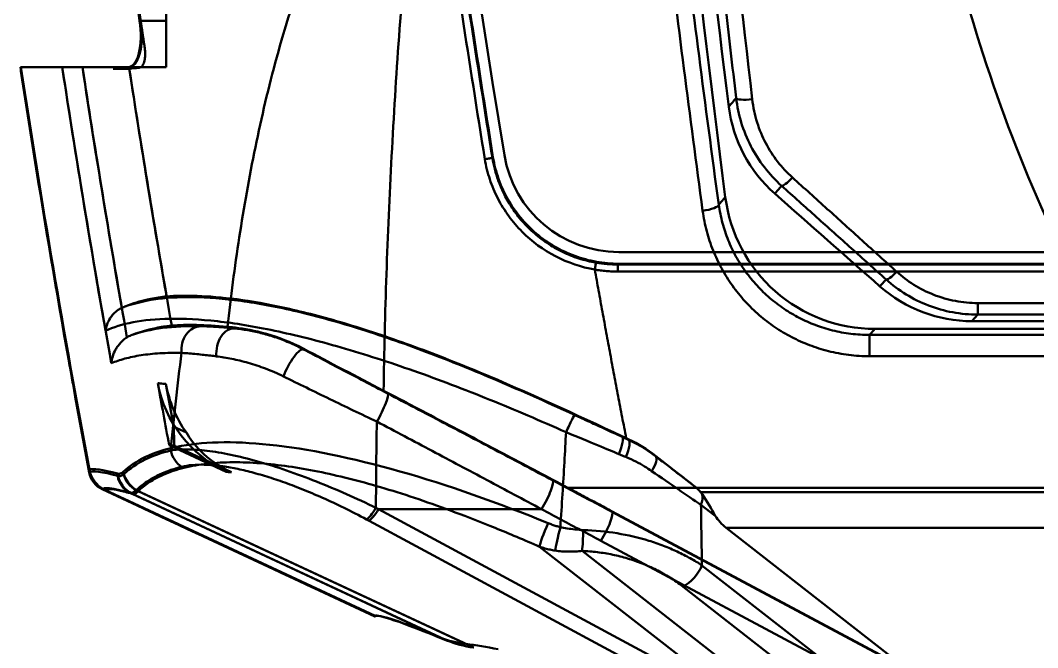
# Model space of a CAD drawing. Header units: millimetres. Extents: x -142 to 142, y -208 to 161.
# Drawn here: x -117.79 to -73.96, y -120.54 to -93.51 of the extents above; entities that cross this region are included whole.
import ezdxf

# ---------------------------------------------------------------- set-up
doc = ezdxf.new("R2010")
doc.units = ezdxf.units.MM
doc.layers.add('1', color=7, linetype='Continuous', true_color=0xffffff)

msp = doc.modelspace()

# ---------------------------------------------------------------- linework, layer by layer
at = {"layer": '1', "color": 251, "linetype": 'Continuous', "lineweight": 50}
for p, q in [((-111.508, -91.402, 13.4), (-111.508, -93.529, 13.4)), ((-111.508, -93.529, -13.5), (-111.508, -91.402, -13.5)), ((-111.508, -93.529, 13.4), (-112.653, -93.529, 13.4)), ((-111.508, -93.529, -13.5), (-112.609, -93.529, -13.5)), ((-117.767, -95.529, 0.6), (-117.793, -95.529, 0.6)), ((-117.793, -95.529), (-117.793, -95.529, 0.6)), ((-111.508, -95.529, 11.4), (-115.536, -95.529, 11.4)), ((-113.11, -95.526, 11.5), (-115.119, -95.526, 11.5)), ((-113.11, -95.529, -11.5), (-115.119, -95.529, -11.5)), ((-113.11, -95.529, -11.5), (-111.508, -95.529, -11.5)), ((-111.508, -95.529, 11.4), (-111.508, -95.529, -11.5)), ((-113.099, -95.598, 11.5), (-113.796, -95.598, 11.5)), ((-96.935, -99.322, 24.72), (-96.935, -99.322, 24)), ((-92.003, -103.5, 24), (92.003, -103.5, 24)), ((-92.003, -103.5, 24.72), (-92.003, -103.5, 24)), ((-92.003, -103.5, 24.72), (92.003, -103.5, 24.72)), ((-71.743, -105.695, -20.748), (-76.536, -105.695, -20.748)), ((-19.336, -106.476, -12), (-76.786, -106.476, -12)), ((-71.743, -106.193, -20.102), (-76.536, -106.193, -20.102)), ((-108.557, -106.788, -19.028), (-108.542, -106.754, -17.021)), ((-80.971, -106.81, -12), (-19.222, -106.81, -12)), ((-81.198, -107.068, -19.387), (-70.396, -107.068, -19.387)), ((-105.59, -107.689, -20.614), (-105.583, -107.666, -19.3)), ((-81.198, -107.986, -20.028), (-70.396, -107.986, -20.028)), ((-110.64, -111.276, -11.5), (-111.182, -111.023, -11.5)), ((-91.851, -111.439, 25), (-91.861, -111.461, 26.455)), ((-91.574, -111.567, 25), (-91.686, -111.515, 25)), ((-91.587, -111.588, 26.38), (-91.574, -111.567, 25)), ((-111.38, -111.818, -5), (-108.924, -112.963, -5)), ((-108.701, -112.988, -9.104), (-111.157, -111.843, -9.104)), ((-90.43, -112.289, 26.004), (-90.421, -112.274, 25)), ((-90.421, -112.274, 25), (-88.838, -113.508, 25)), ((-114.821, -112.998, 0.6), (-114.821, -112.998)), ((-102.513, -119.197), (-114.262, -113.719)), ((-114.262, -113.719, 0.6), (-114.262, -113.719)), ((-114.146, -113.744, 0.6), (-102.505, -119.172, 0.6)), ((-113.065, -113.869, -8.466), (-99.427, -120.228, -8.466)), ((-99.686, -120.108, 8.466), (-112.968, -113.914, 8.466)), ((-112.799, -113.757, -9.71), (-98.249, -120.542, -9.71)), ((-98.597, -120.38, 9.71), (-112.71, -113.799, 9.71)), ((-66.553, -113.658, -17.978), (-94.195, -113.658, -17.978)), ((-88.465, -114.389, 25.299), (-87.849, -114.857, 24.727)), ((-102.364, -114.578, -20.302), (-75.019, -129.295, -14.475)), ((-95.334, -114.578, -20.302), (-102.364, -114.578, -20.302)), ((-92.292, -114.672, -17.576), (-92.302, -114.691, -18.851)), ((-92.302, -114.691, -18.851), (-77.23, -122.74, -15.664)), ((-92.292, -114.672, -17.576), (-77.218, -122.721, -14.389)), ((-102.768, -115.077, -19.665), (-75.423, -129.793, -13.838)), ((-87.374, -115.38, 24.286), (-69.626, -129.219, 7.793)), ((-92.776, -115.94, -19.763), (-77.704, -123.988, -16.576)), ((-95.419, -116.193, 26.515), (-77.336, -130.294, 9.71)), ((-93.585, -116.375, 26.989), (-76.123, -129.992, 10.761)), ((-70.323, -131.111, 8.44), (-88.421, -116.998, 25.258)), ((-71.139, -132.03, 8.332), (-89.238, -117.918, 25.151))]:
    msp.add_line(p, q, dxfattribs=at)
for centre, radius, start, end in [((379, -20, 24), 482.5, 165.40387, 189.46226), ((379, -20, 24.72), 482.5, 165.40387, 189.46226), ((1114, 51.8, -12), 1211.11, 185.838856, 187.254455), ((379, -20), 502.502, 188.64461, 190.66524), ((379, -20, -11.5), 497.872, 188.72562, 190.0243), ((379, -20, 11.5), 497.872, 188.73375, 189.87748), ((-92.003, -98.5, 24), 5, 189.4623, 270), ((-92.003, -98.5, 24.72), 5, 189.4623, 270), ((379, -20, -5), 498.902, 190.29262, 190.60516), ((379, -20, -11.5), 498.561, 190.30448, 190.51956)]:
    msp.add_arc(centre, radius, start, end, dxfattribs=at)
at = {"layer": '1', "color": 251, "linetype": 'Continuous', "lineweight": 50, "extrusion": (0, 0, -1)}
for centre, radius, start, end in [((-1114, 51.8, 12), 1210.476, 352.927625, 354.140316), ((-379, -20, 13.5), 497.078, 351.4935, 351.74131), ((-379, -20, -0.6), 502.476, 349.34802, 351.35495), ((-379, -20, 10.866), 500.718, 349.84429, 351.32436), ((-379, -20, -10.866), 500.718, 350.00671, 351.32436), ((-379, -20, -11.5), 499.858, 350.10432, 351.30961), ((-379, -20, 11.5), 499.858, 349.95652, 351.30932)]:
    msp.add_arc(centre, radius, start, end, dxfattribs=at)
at = {"layer": '1', "color": 251, "linetype": 'Continuous', "lineweight": 50, "extrusion": (1, 0, 0)}
for centre, radius, start, end in [((-93.529, 11.4, -111.508), 2, 90, 180), ((-93.529, -11.5, -111.508), 2, 180, 270), ((-107.768, -19.363, -81.198), 0.7, 251.8563, 358)]:
    msp.add_arc(centre, radius, start, end, dxfattribs=at)
at = {"layer": '1', "color": 251, "linetype": 'Continuous', "lineweight": 50, "extrusion": (-0.113467, 0.97333, -0.199383)}
msp.add_arc((96.881, -39.006, -79.963), 0.7, 271.3315, 357.959, dxfattribs=at)
at = {"layer": '1', "color": 251, "linetype": 'Continuous', "lineweight": 50, "extrusion": (-0.735469, 0.658683, -0.158815)}
msp.add_arc((130.974, -21.869, -0.362), 0.7, 280.0557, 357.2934, dxfattribs=at)
at = {"layer": '1', "color": 251, "linetype": 'Continuous', "lineweight": 50, "extrusion": (0.13114, -0.960205, 0.246595)}
msp.add_arc((-101.32, -42.386, 80.69), 0.7, 268.0711, 357.9362, dxfattribs=at)
at = {"layer": '1', "color": 251, "linetype": 'Continuous', "lineweight": 50, "extrusion": (-0.73077, 0.656301, -0.187735)}
msp.add_arc((130.964, -21.994, -6.032), 0.7, 281.8069, 357.2839, dxfattribs=at)
at = {"layer": '1', "color": 251, "linetype": 'Continuous', "lineweight": 50, "extrusion": (-1, -2.65516e-10, 8.00015e-11)}
msp.add_arc((105.493, -20.078, 76.536), 0.7, 286.7679, 358, dxfattribs=at)
at = {"layer": '1', "color": 251, "linetype": 'Continuous', "lineweight": 50, "extrusion": (0.522769, -0.01305, -0.852374)}
msp.add_arc((-110.403, -100.493, -41.343), 1, 260.0784, 358.0875, dxfattribs=at)
at = {"layer": '1', "color": 251, "linetype": 'Continuous', "lineweight": 50, "extrusion": (0.713279, -0.076951, -0.696643)}
msp.add_arc((-118.815, -80.837, -55.958), 1, 253.6429, 358.606, dxfattribs=at)
at = {"layer": '1', "color": 251, "linetype": 'Continuous', "lineweight": 50, "extrusion": (0.855415, -0.451144, -0.25443)}
msp.add_arc((-145.51, -30.899, -36.495), 1, 244.1593, 358.966, dxfattribs=at)
at = {"layer": '1', "color": 251, "linetype": 'Continuous', "lineweight": 50, "extrusion": (0.874937, -0.456888, 0.160434)}
msp.add_arc((-145.341, -14.135, -42.48), 1, 252.9215, 358.9869, dxfattribs=at)
at = {"layer": '1', "color": 251, "linetype": 'Continuous', "lineweight": 50, "extrusion": (0.907996, -0.417559, 0.034462)}
msp.add_arc((-140.453, 27.988, -38.201), 0.81, 1.0006, 91.4139, dxfattribs=at)
at = {"layer": '1', "color": 251, "linetype": 'Continuous', "lineweight": 50, "extrusion": (0.885195, -0.408498, -0.22262)}
msp.add_arc((-140.506, 17.606, -41.673), 0.81, 1.0259, 84.541, dxfattribs=at)
at = {"layer": '1', "color": 251, "linetype": 'Continuous', "lineweight": 50, "extrusion": (0.877598, -0.404268, -0.257662)}
msp.add_arc((-140.481, 16.071, -42.062), 0.81, 1.0349, 83.6161, dxfattribs=at)
at = {"layer": '1', "color": 251, "linetype": 'Continuous', "lineweight": 50, "extrusion": (0.423426, 0.106055, -0.899702)}
msp.add_arc((-81.698, -127.436, -45.014), 1, 222.0517, 273.0858, dxfattribs=at)
at = {"layer": '1', "color": 251, "linetype": 'Continuous', "lineweight": 50, "extrusion": (0.743925, -0.572467, -0.344758)}
msp.add_arc((-144.949, 23.296, -11.956), 0.81, 1.0653, 75.4729, dxfattribs=at)
at = {"layer": '1', "color": 251, "linetype": 'Continuous', "lineweight": 50, "extrusion": (-0.254243, 0.072093, -0.96445)}
msp.add_arc((139.228, 76.887, 12.344), 1.2, 9.5006, 64.2924, dxfattribs=at)
at = {"layer": '1', "color": 251, "linetype": 'Continuous', "lineweight": 50, "extrusion": (-0.223241, -0.21651, -0.950414)}
msp.add_arc((2.812, 154.086, 40.572), 1.2, 70.075, 122.1039, dxfattribs=at)
at = {"layer": '1', "color": 251, "linetype": 'Continuous', "lineweight": 50, "extrusion": (0.223384, 0.216438, -0.950397)}
msp.add_arc((-2.866, -154.304, -40.591), 1, 250.0484, 302.065, dxfattribs=at)
at = {"layer": '1', "color": 251, "linetype": 'Continuous', "lineweight": 50, "extrusion": (0.253156, -0.071571, -0.964774)}
msp.add_arc((-139.348, -77.143, -12.306), 1, 189.5439, 244.3176, dxfattribs=at)
at = {"layer": '1', "color": 251, "linetype": 'Continuous', "lineweight": 50, "extrusion": (0.868527, -0.460835, 0.182458)}
msp.add_arc((-145.571, -13.449, -33.703), 1, 251.0232, 358.9829, dxfattribs=at)
at = {"layer": '1', "color": 251, "linetype": 'Continuous', "lineweight": 50, "extrusion": (0.640195, -0.486043, -0.594906)}
msp.add_arc((-144.934, 18.83, -16.087), 0.81, 26.6599, 65.6933, dxfattribs=at)
at = {"layer": '1', "color": 251, "linetype": 'Continuous', "lineweight": 50, "extrusion": (0.865578, -0.465718, 0.184066)}
msp.add_arc((-149.078, -12.41, -39.102), 1, 197.3048, 251.114, dxfattribs=at)
at = {"layer": '1', "color": 251, "linetype": 'Continuous', "lineweight": 50, "extrusion": (0.865468, -0.465785, 0.184417)}
msp.add_arc((-149.082, -12.399, -38.968), 1, 197.3059, 251.0853, dxfattribs=at)
at = {"layer": '1', "color": 251, "linetype": 'Continuous', "lineweight": 50, "extrusion": (0.867158, -0.46306, 0.183338)}
msp.add_arc((-145.648, -13.491, -30.388), 1, 251.051, 358.9828, dxfattribs=at)
at = {"layer": '1', "color": 251, "linetype": 'Continuous', "lineweight": 50, "extrusion": (-0.913577, 0.398259, -0.08226)}
msp.add_arc((143.495, 29.449, 38.717), 1.2, 17.0596, 86.7147, dxfattribs=at)
at = {"layer": '1', "color": 251, "linetype": 'Continuous', "lineweight": 50, "extrusion": (-0.964307, 0.254904, -0.07167)}
msp.add_arc((135.632, 30.569, 59.784), 1.2, 26.2508, 87.981, dxfattribs=at)
at = {"layer": '1', "color": 251, "linetype": 'Continuous', "lineweight": 50, "extrusion": (-0.998173, 0.038834, 0.046281)}
msp.add_arc((119.007, 22.069, 90.144), 1.2, 40.0516, 89.2944, dxfattribs=at)
at = {"layer": '1', "color": 251, "linetype": 'Continuous', "lineweight": 50, "extrusion": (-0.63609, 0.495984, 0.591091)}
msp.add_arc((147.138, 20.592, 13.144), 1.2, 52.8356, 114.7448, dxfattribs=at)
at = {"layer": '1', "color": 251, "linetype": 'Continuous', "lineweight": 50, "extrusion": (0, 0, -1)}
msp.add_ellipse((-94.111, -117.006, 25), major_axis=(3.133, 5.118), ratio=0.999846, start_param=6.170224, end_param=6.396147, dxfattribs=at)
at = {"layer": '1', "color": 251, "linetype": 'Continuous', "lineweight": 50, "extrusion": (-0.680721, 0, -0.732543)}
msp.add_ellipse((-85.991, -113.848, 23), major_axis=(-2.152, 0, 2), ratio=0.680721, start_param=5.410521, end_param=5.754454, dxfattribs=at)
at = {"layer": '1', "color": 251, "linetype": 'Continuous', "lineweight": 50, "extrusion": (-0.422618, -0.906308, -2.64698e-23)}
msp.add_ellipse((-91.154, -124.494, 0.152), major_axis=(0, 0, 12.537), ratio=0.999823, start_param=1.535059, end_param=1.582926, dxfattribs=at)
at = {"layer": '1', "color": 251, "linetype": 'Continuous', "lineweight": 50, "extrusion": (-0.422216, -0.905445, -0.043619)}
msp.add_ellipse((-91.153, -124.491, -0.069), major_axis=(0.231, 0.496, -12.527), ratio=0.999601, start_param=4.706886, end_param=5.44703, dxfattribs=at)
at = {"layer": '1', "color": 251, "linetype": 'Continuous', "lineweight": 50, "extrusion": (-0.422216, -0.905445, 0.043619)}
msp.add_ellipse((-91.147, -124.479, 0.374), major_axis=(0.232, 0.497, 12.554), ratio=0.99783, start_param=0.87036, end_param=1.552789, dxfattribs=at)
at = {"layer": '1', "color": 251, "linetype": 'Continuous', "lineweight": 50, "extrusion": (0.404152, 0.866706, -0.292372)}
msp.add_ellipse((-91.958, -126.219, 1.577), major_axis=(1.53, 3.281, 11.841), ratio=0.942826, start_param=5.469547, end_param=5.626013, dxfattribs=at)
at = {"layer": '1', "color": 251, "linetype": 'Continuous', "lineweight": 50}
for points, weights, degree in [([(-97.779, -99.496, 24.861), (-114.724, 2.13, 24.861), (-88.755, 101.833, 24.861)], [0.505553685718, 0.494446314282, 0.505553685718], 2), ([(-97.453, -99.441, 24.578), (-114.386, 2.115, 24.578), (-88.435, 101.749, 24.578)], [0.505553685718, 0.494446314282, 0.505553685718], 2), ([(-97.427, -99.411, 24), (-114.35, 2.117, 24), (-88.411, 101.723, 24)], [0.505551180943, 0.494448819057, 0.505551180943], 2), ([(-112.777, -92.403, 13.5), (-112.61, -93.532, 13.5), (-112.439, -94.659, 13.5)], [0.500000658471, 0.499999341529, 0.500000658471], 2), ([(-114.821, -112.998, 0.6), (-115.914, -107.197, 0.6), (-116.905, -101.373, 0.6), (-117.793, -95.529, 0.6)], [0.508510382396, 0.507732202392, 0.507007389332, 0.506335943213], 3), ([(-91.686, -111.515, 25), (-92.391, -107.888, 25), (-93.04, -104.25, 25)], [0.500007423139, 0.499992576861, 0.500007423139], 2)]:
    msp.add_rational_spline(points, weights, degree=degree, dxfattribs=at)
for points, degree in [([(-65.308, -105.507, -18.977), (-66.588, -103.324, -19.539), (-68.786, -98.743, -20.581), (-71.218, -91.442, -21.781), (-72.98, -83.904, -22.521), (-73.733, -78.775, -22.692), (-74.01, -76.201, -22.692)], 3), ([(-91.395, -76.845, -25), (-91.172, -78.944, -25), (-90.712, -83.138, -24.868), (-89.979, -89.4, -24.275), (-89.206, -95.608, -23.291), (-88.667, -99.694, -22.377), (-88.392, -101.72, -21.857)], 3), ([(-86.256, -96.913, -22.966), (-87.117, -89.476, -24.489), (-87.859, -82.724, -25), (-88.484, -76.845, -25)], 3), ([(-79.993, -76.845, -25), (-79.745, -79.382, -25), (-79.043, -84.437, -24.805), (-77.359, -91.859, -23.961), (-75.015, -99.028, -22.594), (-72.935, -103.536, -21.399), (-71.743, -105.695, -20.748)], 3), ([(-102.141, -109.473, -19.528), (-102.117, -107.813, -20.1), (-102.034, -104.465, -21.158), (-101.807, -99.369, -22.478), (-101.499, -94.214, -23.527), (-101.195, -90.752, -24.044), (-101.002, -89.02, -24.256)], 3), ([(-112.653, -93.529, 13.4), (-112.741, -92.94, 13.4), (-112.828, -92.351, 13.4), (-112.915, -91.763, 13.4)], 3), ([(-113.099, -95.598, 11.5), (-113.103, -95.574, 11.5), (-113.106, -95.55, 11.5), (-113.11, -95.526, 11.5)], 3), ([(-112.671, -95.559, 12.631), (-112.82, -95.572, 12.259), (-112.963, -95.585, 11.881), (-113.099, -95.598, 11.5)], 3), ([(-86.95, -96.859, -22.304), (-87.055, -96.985, -18.87), (-87.16, -97.111, -15.435), (-87.266, -97.237, -12)], 3), ([(-85.283, -100.981, -12), (-86.375, -100.018, -12), (-87.082, -98.682, -12), (-87.266, -97.237, -12)], 3), ([(-84.526, -100.285, -22.214), (-84.759, -100.075, -22.265), (-85.182, -99.619, -22.373), (-85.694, -98.825, -22.556), (-86.07, -97.928, -22.754), (-86.215, -97.263, -22.894), (-86.256, -96.913, -22.966)], 3), ([(-92.01, -104, 24), (-92.331, -104, 24), (-92.975, -103.943, 24), (-93.91, -103.692, 23.999), (-94.787, -103.279, 23.999), (-95.579, -102.721, 24), (-96.26, -102.032, 23.999), (-96.811, -101.235, 23.999), (-97.212, -100.353, 24), (-97.374, -99.728, 24), (-97.427, -99.411, 24)], 3), ([(-80.028, -104.347, -21.144), (-80.524, -103.898, -21.272), (-81.52, -102.999, -21.523), (-83.019, -101.644, -21.88), (-84.023, -100.738, -22.105), (-84.526, -100.285, -22.214)], 3), ([(-80.49, -104.679, -20.503), (-80.987, -104.233, -20.631), (-81.982, -103.34, -20.88), (-83.482, -101.995, -21.234), (-84.486, -101.096, -21.458), (-84.989, -100.645, -21.566)], 3), ([(-88.392, -101.72, -21.857), (-88.351, -102.023, -21.779), (-88.231, -102.612, -21.625), (-87.959, -103.429, -21.403), (-87.587, -104.22, -21.181), (-87.125, -104.955, -20.969), (-86.58, -105.627, -20.769), (-85.965, -106.226, -20.587), (-85.29, -106.743, -20.426), (-84.558, -107.179, -20.289), (-83.799, -107.52, -20.179), (-82.98, -107.782, -20.095), (-82.098, -107.948, -20.04), (-81.501, -107.986, -20.028), (-81.198, -107.986, -20.028)], 3), ([(-93.04, -104.25, 25), (-93.034, -104.216, 25), (-93.021, -104.142, 24.987), (-93.003, -104.04, 24.922), (-92.992, -103.973, 24.823), (-92.989, -103.957, 24.751), (-92.988, -103.955, 24.718)], 3), ([(-92.041, -104.337, 25), (-92.125, -104.337, 25), (-92.292, -104.334, 25), (-92.543, -104.317, 25), (-92.792, -104.29, 25), (-92.958, -104.265, 25), (-93.04, -104.25, 25)], 3), ([(-92.988, -103.955, 24.718), (-92.668, -104.011, 24.716), (-92.35, -104.037, 24.715), (-92.041, -104.038, 24.716)], 3), ([(92.041, -104.038, 24.716), (-92.041, -104.038, 24.716)], 1), ([(92.01, -104, 24), (-92.01, -104, 24)], 1), ([(92.041, -104.337, 25), (-92.041, -104.337, 25)], 1), ([(-76.536, -106.193, -20.102), (-76.899, -106.193, -20.104), (-77.624, -106.125, -20.124), (-78.674, -105.83, -20.205), (-79.646, -105.348, -20.332), (-80.224, -104.918, -20.443), (-80.49, -104.679, -20.503)], 3), ([(-76.536, -105.695, -20.748), (-76.862, -105.695, -20.748), (-77.503, -105.635, -20.766), (-78.451, -105.363, -20.848), (-79.315, -104.923, -20.978), (-79.802, -104.552, -21.085), (-80.028, -104.347, -21.144)], 3), ([(-76.786, -106.476, -12), (-78.242, -106.475, -12), (-79.659, -105.941, -12), (-80.752, -104.977, -12)], 3), ([(-113.424, -105.904, 11.5), (-113.02, -105.744, 12.55), (-112.11, -105.504, 14.626), (-110.415, -105.395, 17.59), (-108.345, -105.554, 20.314), (-105.902, -106.011, 22.669), (-103.117, -106.788, 24.51), (-100.111, -107.841, 25.781), (-97.013, -109.11, 26.464), (-94.938, -110.043, 26.63), (-93.907, -110.517, 26.669)], 3), ([(-112.173, -105.514, 11.5), (-111.948, -105.468, 11.5), (-111.72, -105.433, 11.5), (-111.492, -105.406, 11.5)], 3), ([(-114.121, -106.891, 10.866), (-113.791, -106.737, 12.004), (-113.004, -106.486, 14.256), (-111.415, -106.326, 17.475), (-109.376, -106.431, 20.446), (-106.898, -106.834, 23.029), (-104.012, -107.562, 25.067), (-100.852, -108.58, 26.482), (-97.569, -109.831, 27.242), (-95.368, -110.773, 27.424), (-94.279, -111.259, 27.464)], 3), ([(-113.023, -107.084, -11.5), (-112.207, -106.796, -13.528), (-111.214, -106.664, -15.504), (-110.003, -106.691, -17.329)], 3), ([(-108.867, -106.719, -16.538), (-109.85, -106.62, -14.955), (-110.641, -106.619, -13.256), (-111.271, -106.663, -11.5)], 3), ([(-110.003, -106.691, -17.329), (-109.896, -106.694, -17.489), (-109.683, -106.701, -17.789), (-109.372, -106.718, -18.179), (-109.076, -106.739, -18.514), (-108.801, -106.763, -18.799), (-108.635, -106.779, -18.957), (-108.557, -106.788, -19.028)], 3), ([(-108.542, -106.754, -17.021), (-108.598, -106.747, -16.943), (-108.709, -106.735, -16.785), (-108.815, -106.724, -16.621), (-108.867, -106.719, -16.538)], 3), ([(-105.583, -107.666, -19.3), (-106.701, -107.075, -18.922), (-107.769, -106.843, -18.083), (-108.542, -106.754, -17.021)], 3), ([(-113.023, -107.084, -11.5), (-113.083, -107.108, -11.5), (-113.142, -107.138, -11.5), (-113.198, -107.173, -11.5)], 3), ([(-113.873, -108.289, -10.866), (-113.695, -108.214, -11.472), (-113.306, -108.081, -12.676), (-112.61, -107.934, -14.448), (-111.798, -107.849, -16.174), (-111.175, -107.837, -17.284), (-110.843, -107.843, -17.826)], 3), ([(-105.59, -107.689, -20.614), (-105.316, -107.833, -20.695), (-104.759, -108.126, -20.826), (-103.904, -108.576, -20.924), (-102.99, -109.054, -20.927), (-102.317, -109.406, -20.849), (-101.967, -109.589, -20.785)], 3), ([(-102.141, -109.473, -19.528), (-103.295, -108.87, -19.736), (-104.464, -108.257, -19.678), (-105.583, -107.666, -19.3)], 3), ([(-111.314, -112.047, -15.563), (-111.186, -110.613, -16.369), (-111.028, -109.21, -17.121), (-110.843, -107.843, -17.826)], 3), ([(-110.843, -107.843, -17.826), (-110.734, -107.85, -18.003), (-110.515, -107.867, -18.333), (-110.193, -107.896, -18.763), (-109.885, -107.927, -19.132), (-109.598, -107.96, -19.446), (-109.424, -107.981, -19.62), (-109.343, -107.992, -19.699)], 3), ([(-109.343, -107.992, -19.699), (-109.132, -108.019, -19.904), (-108.69, -108.089, -20.291), (-107.977, -108.259, -20.79), (-107.225, -108.506, -21.192), (-106.713, -108.728, -21.388), (-106.458, -108.854, -21.467)], 3), ([(-108.924, -112.963, -5), (-110.453, -112.25, -5), (-111.572, -110.802, -5), (-111.874, -109.142, -5)], 3), ([(-106.458, -108.854, -21.467), (-106.133, -109.015, -21.567), (-105.472, -109.339, -21.726), (-104.462, -109.831, -21.844), (-103.445, -110.322, -21.843), (-102.769, -110.645, -21.767), (-102.433, -110.805, -21.711)], 3), ([(-110.64, -111.276, -11.5), (-111.084, -110.648, -11.5), (-111.383, -109.939, -11.5), (-111.52, -109.182, -11.5)], 3), ([(-94.195, -113.658, -17.978), (-95.056, -113.2, -18.159), (-96.794, -112.279, -18.516), (-99.443, -110.884, -19.033), (-101.237, -109.945, -19.365), (-102.141, -109.473, -19.528)], 3), ([(-101.967, -109.589, -20.785), (-101.169, -110.006, -20.639), (-99.579, -110.838, -20.34), (-97.21, -112.085, -19.875), (-95.643, -112.914, -19.554), (-94.862, -113.328, -19.39)], 3), ([(-102.469, -114.521, -20.325), (-102.469, -114.086, -20.497), (-102.465, -113.231, -20.828), (-102.452, -111.988, -21.29), (-102.44, -111.194, -21.574), (-102.433, -110.805, -21.711)], 3), ([(-102.433, -110.805, -21.711), (-101.635, -111.226, -21.563), (-100.046, -112.066, -21.262), (-97.68, -113.324, -20.792), (-96.114, -114.16, -20.468), (-95.334, -114.578, -20.302)], 3), ([(-93.907, -110.517, 26.669), (-93.693, -110.615, 26.677), (-93.256, -110.817, 26.674), (-92.591, -111.124, 26.611), (-92.109, -111.347, 26.517), (-91.861, -111.461, 26.455)], 3), ([(-94.524, -115.348, 27.402), (-94.492, -114.867, 27.412), (-94.43, -113.924, 27.429), (-94.347, -112.539, 27.45), (-94.3, -111.678, 27.46), (-94.279, -111.259, 27.464)], 3), ([(-94.279, -111.259, 27.464), (-93.751, -111.477, 27.484), (-92.842, -111.855, 27.417), (-92.237, -112.106, 27.285), (-92.009, -112.201, 27.227)], 3), ([(-91.861, -111.461, 26.455), (-91.831, -111.476, 26.447), (-91.77, -111.504, 26.432), (-91.678, -111.546, 26.407), (-91.617, -111.574, 26.389), (-91.587, -111.588, 26.38)], 3), ([(-91.686, -111.515, 25), (-91.713, -111.503, 25), (-91.768, -111.477, 25), (-91.823, -111.451, 25), (-91.851, -111.439, 25)], 3), ([(-91.587, -111.588, 26.38), (-91.425, -111.663, 26.339), (-91.125, -111.819, 26.254), (-90.742, -112.057, 26.125), (-90.528, -112.213, 26.043), (-90.43, -112.289, 26.004)], 3), ([(-113.343, -113.07, -9.681), (-112.803, -112.558, -11.969), (-112.079, -112.237, -13.937), (-111.314, -112.047, -15.563)], 3), ([(-111.314, -112.047, -15.563), (-111.112, -112.014, -15.986), (-110.648, -111.98, -16.807), (-109.782, -112.037, -17.922), (-108.75, -112.21, -18.877), (-107.588, -112.498, -19.632), (-106.334, -112.892, -20.156), (-105.035, -113.373, -20.446), (-103.734, -113.921, -20.504), (-102.885, -114.318, -20.405), (-102.469, -114.521, -20.325)], 3), ([(-92.009, -112.201, 27.227), (-91.974, -112.215, 27.218), (-91.906, -112.243, 27.201), (-91.804, -112.285, 27.173), (-91.737, -112.313, 27.154), (-91.703, -112.327, 27.144)], 3), ([(-91.703, -112.327, 27.144), (-91.547, -112.392, 27.098), (-91.258, -112.526, 27.003), (-90.89, -112.732, 26.86), (-90.684, -112.866, 26.769), (-90.59, -112.931, 26.725)], 3), ([(-114.821, -112.998, 0), (-114.723, -112.892, -3.183), (-114.27, -112.961, -6.093), (-113.598, -113.144, -8.659)], 3), ([(-114.821, -112.998), (-114.762, -113.311), (-114.55, -113.584), (-114.262, -113.719)], 3), ([(-114.262, -113.719, 0.6), (-114.55, -113.584, 0.6), (-114.762, -113.311, 0.6), (-114.821, -112.998, 0.6)], 3), ([(-113.607, -113.044, 8.699), (-114.242, -112.872, 6.285), (-114.684, -112.8, 3.566), (-114.817, -112.879, 0.6)], 3), ([(-113.363, -112.973, 9.675), (-113.39, -112.999, 9.559), (-113.445, -113.037, 9.332), (-113.527, -113.057, 9.006), (-113.58, -113.051, 8.8), (-113.607, -113.044, 8.699)], 3), ([(-90.59, -112.931, 26.725), (-89.774, -113.495, 26.348), (-89.061, -113.984, 25.853), (-88.465, -114.389, 25.299)], 3), ([(-94.862, -113.328, -19.39), (-94.577, -113.48, -19.33), (-94.006, -113.783, -19.21), (-93.152, -114.237, -19.03), (-92.585, -114.54, -18.91), (-92.302, -114.691, -18.851)], 3), ([(-88.838, -113.508, 25), (-88.767, -113.563, 25), (-88.637, -113.676, 25), (-88.53, -113.79, 25), (-88.482, -113.848, 25)], 3), ([(-102.507, -119.2, 0.6), (-106.425, -117.373, 0.6), (-110.343, -115.546, 0.6), (-114.262, -113.719, 0.6)], 3), ([(-113.065, -113.869, -8.466), (-112.974, -113.891, -8.894), (-112.884, -113.851, -9.313), (-112.799, -113.757, -9.71)], 3), ([(-112.71, -113.799, 9.71), (-112.741, -113.834, 9.562), (-112.802, -113.887, 9.272), (-112.888, -113.922, 8.857), (-112.942, -113.92, 8.594), (-112.968, -113.914, 8.466)], 3), ([(-88.482, -113.848, 25), (88.482, -113.848, 25)], 1), ([(-88.482, -113.848, 25), (-88.469, -113.864, 25), (-88.444, -113.895, 25), (-88.419, -113.927, 24.998), (-88.406, -113.944, 24.998)], 3), ([(-88.406, -113.944, 24.998), (-88.182, -114.242, 24.983), (-88.027, -114.574, 24.892), (-87.849, -114.857, 24.727)], 3), ([(-88.421, -116.998, 25.258), (-88.429, -116.579, 25.266), (-88.445, -115.724, 25.28), (-88.459, -114.839, 25.293), (-88.465, -114.389, 25.299)], 3), ([(-102.469, -114.521, -20.325), (-102.434, -114.54, -20.317), (-102.399, -114.559, -20.31), (-102.364, -114.578, -20.302)], 3), ([(-94.524, -115.348, 27.402), (-94.583, -115.334, 27.397), (-94.7, -115.302, 27.388), (-94.876, -115.245, 27.374), (-94.993, -115.2, 27.363), (-95.052, -115.176, 27.358)], 3), ([(-93.53, -115.473, 27.416), (-93.659, -115.469, 27.422), (-93.905, -115.452, 27.427), (-94.237, -115.407, 27.42), (-94.433, -115.368, 27.408), (-94.524, -115.348, 27.402)], 3), ([(-87.374, -115.38, 24.286), (87.374, -115.38, 24.286)], 1), ([(-94.742, -116.36, 26.735), (-94.818, -116.348, 26.712), (-94.97, -116.321, 26.665), (-95.195, -116.265, 26.592), (-95.345, -116.219, 26.541), (-95.419, -116.193, 26.515)], 3), ([(-93.585, -116.375, 26.989), (-93.682, -116.387, 26.975), (-93.878, -116.403, 26.944), (-94.169, -116.409, 26.886), (-94.458, -116.395, 26.816), (-94.648, -116.374, 26.763), (-94.742, -116.36, 26.735)], 3), ([(-102.507, -119.2, 0.6), (-102.506, -119.191, 0.6), (-102.506, -119.181, 0.6), (-102.505, -119.172, 0.6)], 3), ([(-98.597, -120.38, 9.71), (-98.987, -120.333, 9.309), (-99.351, -120.243, 8.895), (-99.686, -120.108, 8.466)], 3), ([(-99.427, -120.228, -8.466), (-99.065, -120.377, -8.898), (-98.672, -120.479, -9.313), (-98.249, -120.542, -9.71)], 3)]:
    msp.add_open_spline(points, degree=degree, dxfattribs=at)
for points, knots in [([(-97.12, -76.846, -25), (-97.139, -76.858, -25), (-97.178, -76.88, -25), (-97.255, -76.923, -25), (-97.391, -76.999, -25), (-97.654, -77.166, -25), (-98.114, -77.588, -24.998), (-98.898, -78.555, -24.986), (-99.854, -80.053, -24.939), (-100.92, -81.895, -24.813), (-101.947, -83.75, -24.599), (-102.956, -85.6, -24.275), (-104.214, -88.084, -23.703), (-105.58, -91.231, -22.76), (-106.794, -95.094, -21.417), (-107.704, -98.986, -19.925), (-108.39, -102.87, -18.309), (-108.725, -105.441, -17.143), (-108.867, -106.719, -16.538)], [0, 0, 0, 0, 0.001953, 0.003906, 0.007812, 0.015625, 0.03125, 0.0625, 0.125, 0.1875, 0.25, 0.3125, 0.375, 0.5, 0.625, 0.75, 0.875, 1, 1, 1, 1]), ([(-90.699, -76.771, -24.324), (-90.483, -78.793, -24.324), (-90.037, -82.84, -24.201), (-89.319, -88.942, -23.639), (-88.541, -95.165, -22.674), (-87.988, -99.336, -21.748), (-87.698, -101.457, -21.203)], [0, 0, 0, 0, 0.242819, 0.486022, 0.736211, 1, 1, 1, 1]), ([(-86.95, -96.854, -22.305), (-87.11, -95.488, -22.585), (-87.268, -94.116, -22.836), (-87.903, -88.577, -23.729), (-88.37, -84.402, -24.131), (-88.943, -79.118, -24.306), (-89.062, -78.019, -24.324), (-89.179, -76.92, -24.325)], [0, 0, 0, 0, 0.207049, 0.207049, 0.835215, 0.835215, 1, 1, 1, 1]), ([(-113.11, -95.526, 11.5), (-112.936, -95.502, 11.99), (-112.778, -95.291, 12.474), (-112.593, -94.563, 13.186), (-112.576, -94.047, 13.4), (-112.653, -93.529, 13.4)], [0, 0, 0, 0, 0.5, 0.5, 1, 1, 1, 1]), ([(-113.11, -95.529, -11.5), (-112.926, -95.529, -12.008), (-112.756, -95.331, -12.515), (-112.552, -94.598, -13.27), (-112.529, -94.065, -13.5), (-112.609, -93.529, -13.5)], [0, 0, 0, 0, 0.5, 0.5, 1, 1, 1, 1]), ([(-112.439, -94.659, 13.5), (-112.435, -94.689, 13.5), (-112.427, -94.747, 13.497), (-112.417, -94.864, 13.48), (-112.414, -95.007, 13.437), (-112.427, -95.164, 13.353), (-112.455, -95.3, 13.241), (-112.496, -95.41, 13.107), (-112.547, -95.492, 12.956), (-112.606, -95.543, 12.796), (-112.649, -95.557, 12.686), (-112.671, -95.559, 12.631)], [0, 0, 0, 0, 0.0625, 0.125, 0.25, 0.375, 0.5, 0.625, 0.75, 0.875, 1, 1, 1, 1]), ([(-115.536, -95.529, 11.4), (-115.444, -95.529, 11.447), (-115.344, -95.527, 11.478), (-115.201, -95.526, 11.497), (-115.16, -95.526, 11.5), (-115.119, -95.526, 11.5)], [0, 0, 0, 0, 0.7152, 0.7152, 1, 1, 1, 1]), ([(-84.989, -100.645, -21.566), (-85.533, -100.159, -21.67), (-86.21, -99.281, -21.851), (-86.758, -97.932, -22.111), (-86.907, -97.219, -22.241), (-86.95, -96.859, -22.304)], [0, 0, 0, 0, 0.5, 0.75, 1, 1, 1, 1]), ([(-93.04, -104.25, 25), (-94.217, -104.048, 25.002), (-95.601, -103.326, 24.981), (-96.766, -101.961, 24.915), (-97.238, -101.198, 24.886), (-97.586, -100.371, 24.866), (-97.73, -99.79, 24.861), (-97.779, -99.496, 24.861)], [0, 0, 0, 0, 0.5, 0.625, 0.75, 0.875, 1, 1, 1, 1]), ([(-92.988, -103.955, 24.718), (-93.238, -103.912, 24.718), (-93.734, -103.789, 24.719), (-94.444, -103.504, 24.714), (-95.107, -103.123, 24.7), (-95.707, -102.656, 24.679), (-96.227, -102.122, 24.652), (-96.65, -101.55, 24.626), (-96.971, -100.979, 24.605), (-97.199, -100.438, 24.59), (-97.356, -99.93, 24.581), (-97.426, -99.602, 24.578), (-97.453, -99.441, 24.578)], [0, 0, 0, 0, 0.112275, 0.225438, 0.338339, 0.450237, 0.56168, 0.66828, 0.764998, 0.851455, 0.927911, 1, 1, 1, 1]), ([(-87.698, -101.457, -21.203), (-87.671, -101.427, -20.331), (-87.617, -101.364, -18.559), (-87.534, -101.27, -15.87), (-87.466, -101.192, -13.64), (-87.425, -101.146, -12.329), (-87.415, -101.134, -12)], [0, 0, 0, 0, 0.300123, 0.600246, 0.900368, 1, 1, 1, 1]), ([(-87.415, -101.134, -12), (-87.216, -102.699, -12), (-86.441, -104.153, -12), (-84.09, -106.224, -12), (-82.549, -106.81, -12), (-80.971, -106.81, -12)], [0, 0, 0, 0, 0.5, 0.5, 1, 1, 1, 1]), ([(-87.698, -101.457, -21.203), (-87.661, -101.723, -21.129), (-87.556, -102.242, -20.98), (-87.306, -102.99, -20.757), (-86.97, -103.694, -20.539), (-86.553, -104.352, -20.33), (-86.062, -104.953, -20.132), (-85.507, -105.489, -19.952), (-84.896, -105.954, -19.791), (-84.239, -106.343, -19.654), (-83.539, -106.655, -19.542), (-82.794, -106.889, -19.457), (-82.008, -107.035, -19.402), (-81.469, -107.068, -19.388), (-81.198, -107.068, -19.387)], [0, 0, 0, 0, 0.087429, 0.17192, 0.256442, 0.340574, 0.424095, 0.506719, 0.588383, 0.669392, 0.749265, 0.830853, 0.915014, 1, 1, 1, 1]), ([(-80.752, -104.977, -12), (-80.696, -104.913, -13.818), (-80.609, -104.814, -16.652), (-80.522, -104.715, -19.487), (-80.49, -104.679, -20.503)], [0, 0, 0, 0, 0.641344, 1, 1, 1, 1]), ([(-113.424, -105.904, 11.5), (-113.366, -105.878, 11.5), (-113.006, -105.725, 11.5), (-112.585, -105.601, 11.5), (-112.219, -105.524, 11.5), (-112.173, -105.514, 11.5)], [0, 0, 0, 0, 0.145667, 0.891761, 1, 1, 1, 1]), ([(-91.851, -111.439, 25), (-93.89, -110.487, 24.999), (-95.948, -109.535, 24.975), (-99.008, -108.263, 24.378), (-100.011, -107.869, 24.091), (-101.971, -107.157, 23.296), (-102.939, -106.835, 22.779), (-104.733, -106.302, 21.557), (-105.568, -106.086, 20.853), (-107.121, -105.743, 19.272), (-107.835, -105.618, 18.396), (-109.737, -105.366, 15.654), (-110.731, -105.353, 13.621), (-111.492, -105.406, 11.5)], [0, 0, 0, 0, 0.25, 0.25, 0.375, 0.375, 0.5, 0.5, 0.625, 0.625, 0.75, 0.75, 1, 1, 1, 1]), ([(-114.121, -106.891, 10.866), (-114.111, -106.802, 10.946), (-114.069, -106.622, 11.101), (-113.96, -106.395, 11.268), (-113.835, -106.22, 11.377), (-113.72, -106.098, 11.443), (-113.583, -105.987, 11.488), (-113.479, -105.928, 11.5), (-113.424, -105.904, 11.5)], [0, 0, 0, 0, 0.25, 0.5, 0.625, 0.75, 0.875, 1, 1, 1, 1]), ([(-76.786, -106.476, -12), (-76.731, -106.413, -13.795), (-76.648, -106.319, -16.495), (-76.565, -106.224, -19.196), (-76.537, -106.193, -20.102)], [0, 0, 0, 0, 0.664471, 1, 1, 1, 1]), ([(-113.023, -107.084, -11.5), (-112.768, -106.982, -11.5), (-112.411, -106.871, -11.5), (-112.048, -106.79, -11.5), (-111.952, -106.771, -11.5)], [0, 0, 0, 0, 0.737983, 1, 1, 1, 1]), ([(-111.952, -106.771, -11.5), (-111.735, -106.727, -11.5), (-111.508, -106.691, -11.5), (-111.279, -106.663, -11.5), (-111.271, -106.663, -11.5)], [0, 0, 0, 0, 0.965216, 1, 1, 1, 1]), ([(-108.557, -106.788, -19.028), (-108.376, -106.807, -19.184), (-108.01, -106.857, -19.47), (-107.432, -106.979, -19.848), (-106.835, -107.15, -20.168), (-106.215, -107.382, -20.43), (-105.796, -107.58, -20.56), (-105.59, -107.689, -20.614)], [0, 0, 0, 0, 0.207583, 0.401389, 0.598973, 0.800045, 1, 1, 1, 1]), ([(-113.873, -108.289, -10.866), (-113.865, -108.192, -10.947), (-113.826, -107.994, -11.102), (-113.72, -107.745, -11.269), (-113.598, -107.551, -11.378), (-113.486, -107.412, -11.444), (-113.353, -107.282, -11.489), (-113.252, -107.207, -11.5), (-113.198, -107.173, -11.5)], [0, 0, 0, 0, 0.25, 0.5, 0.625, 0.75, 0.875, 1, 1, 1, 1]), ([(-95.052, -115.176, 27.358), (-97.2, -114.302, 27.168), (-101.58, -112.756, 26.221), (-106.388, -111.774, 22.832), (-109.339, -111.651, 19.207), (-111.115, -111.846, 16.186), (-112.462, -112.291, 12.986), (-113.102, -112.727, 10.783), (-113.363, -112.973, 9.675)], [0, 0, 0, 0, 0.25, 0.5, 0.625, 0.75, 0.875, 1, 1, 1, 1]), ([(-114.817, -112.879, 0.6), (-114.8, -112.974, 0.6), (-114.77, -113.068, 0.6), (-114.674, -113.278, 0.6), (-114.596, -113.392, 0.6), (-114.402, -113.594, 0.6), (-114.278, -113.682, 0.6), (-114.146, -113.744, 0.6)], [0, 0, 0, 0, 0.255266, 0.255266, 0.610935, 0.610935, 1, 1, 1, 1]), ([(-113.598, -113.144, -8.659), (-113.57, -113.151, -8.764), (-113.515, -113.158, -8.98), (-113.429, -113.136, -9.322), (-113.372, -113.097, -9.557), (-113.343, -113.07, -9.681)], [0, 0, 0, 0, 0.306283, 0.629925, 1, 1, 1, 1]), ([(-88.421, -116.998, 25.258), (-88.502, -116.945, 25.334), (-88.668, -116.84, 25.482), (-89.016, -116.638, 25.767), (-89.476, -116.401, 26.1), (-90.072, -116.148, 26.458), (-90.917, -115.855, 26.872), (-92.063, -115.585, 27.254), (-93.038, -115.488, 27.393), (-93.53, -115.473, 27.416)], [0, 0, 0, 0, 0.0625, 0.125, 0.25, 0.375, 0.5, 0.75, 1, 1, 1, 1])]:
    msp.add_open_spline(points, degree=3, knots=knots, dxfattribs=at)
at = {"layer": '1', "color": 251, "linetype": 'Continuous', "lineweight": 50, "extrusion": (1.15877e-13, -1, 3.62472e-14)}
msp.add_open_spline([(-117.793, -95.529, 0), (-117.658, -95.529, -3.686), (-117.089, -95.529, -7.349), (-115.989, -95.529, -10.866)], degree=3, dxfattribs=at)
at = {"layer": '1', "color": 251, "linetype": 'Continuous', "lineweight": 50, "extrusion": (9.91983e-15, -1, -3.10299e-15)}
msp.add_open_spline([(-115.989, -95.529, 10.866), (-117.033, -95.529, 7.526), (-117.593, -95.529, 4.098), (-117.767, -95.529, 0.6)], degree=3, dxfattribs=at)
at = {"layer": '1', "color": 251, "linetype": 'Continuous', "lineweight": 50, "extrusion": (0, -1, 0)}
msp.add_open_spline([(-115.989, -95.529, 10.866), (-115.971, -95.529, 10.922), (-115.948, -95.529, 10.976), (-115.872, -95.529, 11.116), (-115.807, -95.529, 11.198), (-115.673, -95.529, 11.318), (-115.606, -95.529, 11.364), (-115.536, -95.529, 11.4)], degree=3, knots=[0, 0, 0, 0, 0.242675, 0.242675, 0.667479, 0.667479, 1, 1, 1, 1], dxfattribs=at)
at = {"layer": '1', "color": 251, "linetype": 'Continuous', "lineweight": 50, "extrusion": (0, 1, 0)}
msp.add_open_spline([(-115.119, -95.529, -11.5), (-115.134, -95.529, -11.5), (-115.149, -95.529, -11.5), (-115.266, -95.529, -11.494), (-115.37, -95.529, -11.471), (-115.56, -95.529, -11.394), (-115.65, -95.529, -11.338), (-115.776, -95.529, -11.226), (-115.821, -95.529, -11.177), (-115.916, -95.529, -11.046), (-115.96, -95.529, -10.958), (-115.989, -95.529, -10.866)], degree=3, knots=[0, 0, 0, 0, 0.038646, 0.038646, 0.308495, 0.308495, 0.578126, 0.578126, 0.748288, 0.748288, 1, 1, 1, 1], dxfattribs=at)
at = {"layer": '1', "color": 251, "linetype": 'Continuous', "lineweight": 50, "extrusion": (0.164464, -0.986383, 1.11861e-14)}
msp.add_rational_spline([(-97.779, -99.496, 24.861), (-97.469, -99.444, 24.894), (-97.453, -99.441, 24.578)], [0.592336452979, 0.407663547021, 0.592336452979], degree=2, dxfattribs=at)
at = {"layer": '1', "color": 251, "linetype": 'Continuous', "lineweight": 50, "extrusion": (-0.840101, -0.538435, -0.065715)}
msp.add_open_spline([(-97.453, -99.441, 24.578), (-97.444, -99.431, 24.385), (-97.436, -99.421, 24.193), (-97.427, -99.411, 24)], degree=3, dxfattribs=at)
at = {"layer": '1', "color": 251, "linetype": 'Continuous', "lineweight": 50, "extrusion": (0.010319, -0.999343, -0.034732)}
msp.add_open_spline([(-84.989, -100.645, -21.566), (-85.015, -100.675, -20.715), (-85.113, -100.787, -17.526), (-85.211, -100.899, -14.337), (-85.283, -100.981, -12)], degree=3, knots=[0, 0, 0, 0, 0.266984, 1, 1, 1, 1], dxfattribs=at)
at = {"layer": '1', "color": 251, "linetype": 'Continuous', "lineweight": 50, "extrusion": (-3.85833e-05, -4.37483e-05, -1)}
msp.add_open_spline([(-85.283, -100.981, -12), (-83.773, -102.313, -12), (-82.263, -103.645, -12), (-80.752, -104.977, -12)], degree=3, dxfattribs=at)
at = {"layer": '1', "color": 251, "linetype": 'Continuous', "lineweight": 50, "extrusion": (4.73789e-05, -0.99863, -0.052334)}
msp.add_open_spline([(-92.041, -104.038, 24.716), (-92.031, -104.025, 24.477), (-92.02, -104.013, 24.239), (-92.01, -104, 24)], degree=3, dxfattribs=at)
at = {"layer": '1', "color": 251, "linetype": 'Continuous', "lineweight": 50, "extrusion": (1, -1.6865e-13, -1.7772e-13)}
msp.add_rational_spline([(-92.041, -104.337, 25), (-92.041, -104.169, 25), (-92.041, -104.046, 24.884), (-92.041, -104.038, 24.716)], [1.15916871993, 0.946943760023, 0.946943760023, 1.15916871993], degree=3, dxfattribs=at)
at = {"layer": '1', "color": 251, "linetype": 'Continuous', "lineweight": 50, "extrusion": (3.82951e-06, -0.999391, 0.034899)}
msp.add_open_spline([(-81.198, -107.068, -19.387), (-81.169, -107.034, -18.418), (-81.107, -106.965, -16.429), (-81.031, -106.878, -13.947), (-80.985, -106.825, -12.434), (-80.971, -106.81, -12)], degree=3, knots=[0, 0, 0, 0, 0.417263, 0.834527, 1, 1, 1, 1], dxfattribs=at)
at = {"layer": '1', "color": 251, "linetype": 'Continuous', "lineweight": 50, "extrusion": (-0.463009, -0.886136, -0.019642)}
msp.add_open_spline([(-111.52, -109.182, -11.5), (-111.561, -109.178, -10.746), (-111.644, -109.168, -9.228), (-111.758, -109.155, -7.129), (-111.837, -109.146, -5.672), (-111.874, -109.142, -5)], degree=3, knots=[0, 0, 0, 0, 0.354747, 0.709494, 1, 1, 1, 1], dxfattribs=at)
at = {"layer": '1', "color": 251, "linetype": 'Continuous', "lineweight": 50, "extrusion": (-0.404152, -0.866706, -0.292372)}
for points in [[(-111.157, -111.843, -9.104), (-111.165, -111.57, -9.902), (-111.174, -111.296, -10.701), (-111.182, -111.023, -11.5)], [(-112.799, -113.757, -9.71), (-112.699, -113.66, -10.137), (-112.488, -113.482, -10.955), (-112.165, -113.269, -12.033), (-111.807, -113.08, -13.088), (-111.385, -112.906, -14.188), (-111.031, -112.797, -15), (-110.833, -112.748, -15.42)]]:
    msp.add_open_spline(points, degree=3, dxfattribs=at)
msp.add_open_spline([(-108.701, -112.988, -9.104), (-109.27, -112.723, -9.104), (-109.704, -112.383, -9.51), (-110.292, -111.8, -10.425), (-110.487, -111.531, -10.956), (-110.64, -111.276, -11.5)], degree=3, knots=[0, 0, 0, 0, 0.5, 0.5, 1, 1, 1, 1], dxfattribs=at)
at = {"layer": '1', "color": 251, "linetype": 'Continuous', "lineweight": 50, "extrusion": (-0.42255, -0.906172, -0.017452)}
msp.add_open_spline([(-111.38, -111.818, -5), (-111.37, -111.819, -5.184), (-111.296, -111.827, -6.553), (-111.221, -111.836, -7.921), (-111.157, -111.843, -9.104)], degree=3, knots=[0, 0, 0, 0, 0.13471, 1, 1, 1, 1], dxfattribs=at)
at = {"layer": '1', "color": 251, "linetype": 'Continuous', "lineweight": 50, "extrusion": (-0.404152, -0.866706, 0.292372)}
msp.add_open_spline([(-95.419, -116.193, 26.515), (-96.091, -115.9, 26.454), (-97.372, -115.359, 26.287), (-99.075, -114.694, 25.904), (-100.643, -114.135, 25.393), (-102.104, -113.669, 24.756), (-103.491, -113.283, 23.981), (-104.818, -112.975, 23.062), (-106.091, -112.744, 21.985), (-107.316, -112.596, 20.732), (-108.491, -112.538, 19.28), (-109.599, -112.581, 17.621), (-110.639, -112.74, 15.712), (-111.568, -113.032, 13.562), (-112.279, -113.42, 11.427), (-112.583, -113.675, 10.253), (-112.71, -113.799, 9.71)], degree=3, dxfattribs=at)
at = {"layer": '1', "color": 251, "linetype": 'Continuous', "lineweight": 50, "extrusion": (0.404152, 0.866706, 0.292372)}
msp.add_open_spline([(-110.833, -112.748, -15.42), (-110.692, -112.712, -15.72), (-110.386, -112.664, -16.288), (-109.878, -112.649, -17.032), (-109.301, -112.691, -17.708), (-108.675, -112.786, -18.29), (-108.002, -112.933, -18.785), (-107.28, -113.132, -19.193), (-106.5, -113.387, -19.515), (-105.668, -113.7, -19.738), (-104.783, -114.073, -19.854), (-103.85, -114.51, -19.849), (-103.203, -114.843, -19.757), (-102.873, -115.02, -19.687)], degree=3, dxfattribs=at)
at = {"layer": '1', "color": 251, "linetype": 'Continuous', "lineweight": 50, "extrusion": (-0.61483, -0.788466, -0.017452)}
msp.add_open_spline([(-90.43, -112.289, 26.004), (-90.348, -112.352, 25.965), (-90.186, -112.476, 25.887), (-89.954, -112.654, 25.764), (-89.724, -112.831, 25.63), (-89.498, -113.004, 25.489), (-89.277, -113.173, 25.338), (-89.06, -113.338, 25.179), (-88.912, -113.451, 25.061), (-88.838, -113.508, 25)], degree=3, dxfattribs=at)
at = {"layer": '1', "color": 251, "linetype": 'Continuous', "lineweight": 50, "extrusion": (-0.42257, -0.906162, -0.017453)}
msp.add_open_spline([(-108.701, -112.988, -9.104), (-108.74, -112.984, -8.381), (-108.813, -112.976, -7.044), (-108.889, -112.967, -5.638), (-108.924, -112.963, -5)], degree=3, knots=[0, 0, 0, 0, 0.556983, 1, 1, 1, 1], dxfattribs=at)
at = {"layer": '1', "color": 251, "linetype": 'Continuous', "lineweight": 50, "extrusion": (-0.422216, -0.905445, -0.043619)}
msp.add_open_spline([(-114.262, -113.719), (-114.242, -113.698, -0.631), (-114.177, -113.67, -1.832), (-114.019, -113.666, -3.443), (-113.819, -113.69, -4.893), (-113.588, -113.734, -6.2), (-113.337, -113.794, -7.387), (-113.157, -113.843, -8.117), (-113.065, -113.869, -8.466)], degree=3, dxfattribs=at)
at = {"layer": '1', "color": 251, "linetype": 'Continuous', "lineweight": 50, "extrusion": (-0.422216, -0.905445, 0.043619)}
msp.add_open_spline([(-112.968, -113.914, 8.466), (-113.187, -113.852, 7.637), (-113.565, -113.757, 5.943), (-113.947, -113.7, 3.434), (-114.103, -113.718, 1.557), (-114.146, -113.744, 0.6)], degree=3, knots=[0, 0, 0, 0, 0.33711, 0.67422, 1, 1, 1, 1], dxfattribs=at)
at = {"layer": '1', "color": 251, "linetype": 'Continuous', "lineweight": 50, "extrusion": (-6.69948e-09, 0.368125, 0.929776)}
msp.add_open_spline([(-92.292, -114.672, -17.576), (-92.502, -114.559, -17.621), (-92.923, -114.335, -17.71), (-93.557, -113.997, -17.843), (-93.982, -113.771, -17.933), (-94.195, -113.658, -17.978)], degree=3, dxfattribs=at)
at = {"layer": '1', "color": 251, "linetype": 'Continuous', "lineweight": 50, "extrusion": (7.64567e-09, 0.368125, 0.929776)}
msp.add_open_spline([(-95.334, -114.578, -20.302), (-95.048, -114.73, -20.242), (-94.478, -115.033, -20.122), (-93.625, -115.486, -19.942), (-93.059, -115.789, -19.823), (-92.776, -115.94, -19.763)], degree=3, dxfattribs=at)
at = {"layer": '1', "color": 251, "linetype": 'Continuous', "lineweight": 50, "extrusion": (0.404151, 0.866706, 0.292375)}
msp.add_open_spline([(-102.873, -115.02, -19.687), (-102.838, -115.039, -19.68), (-102.803, -115.058, -19.672), (-102.768, -115.077, -19.665)], degree=3, dxfattribs=at)
at = {"layer": '1', "color": 251, "linetype": 'Continuous', "lineweight": 50, "extrusion": (3.17505e-11, -0.766044, 0.642788)}
msp.add_open_spline([(-89.238, -117.918, 25.151), (-89.426, -117.771, 25.325), (-89.811, -117.504, 25.644), (-90.392, -117.178, 26.033), (-91.002, -116.905, 26.358), (-91.625, -116.69, 26.614), (-92.266, -116.528, 26.807), (-92.928, -116.419, 26.937), (-93.366, -116.384, 26.978), (-93.585, -116.375, 26.989)], degree=3, dxfattribs=at)

doc.saveas('drawing.dxf')
